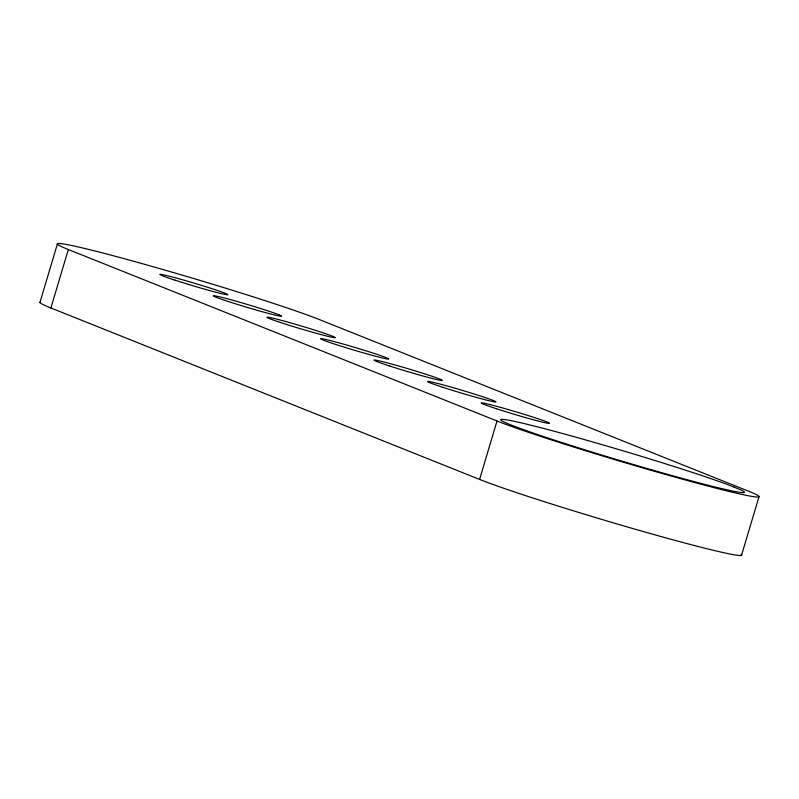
<?xml version="1.0" encoding="UTF-8"?>
<svg xmlns="http://www.w3.org/2000/svg" width="799" height="799" viewBox="0 0 799 799"><rect width="100%" height="100%" fill="white"/><g stroke="black" fill="none" stroke-linecap="round" stroke-linejoin="round"><path stroke-width="1.2" d="M39.95 302.441L57.378 243.995M741.092 554.376A142.432 5.713 16.6 0 1 638.421 530.146A142.432 5.713 16.6 0 1 479.59 479.43L50.896 307.975L68.324 249.528A142.432 5.713 16.6 0 1 140.284 263.111A142.432 5.713 16.6 0 1 319.41 319.57L748.104 491.025A142.432 5.713 16.6 0 1 676.144 477.432A142.432 5.713 16.6 0 1 497.018 420.983L68.324 249.528M479.59 479.43L497.018 420.983M741.622 555.005L759.05 496.559M50.896 307.975A142.432 5.713 16.6 0 1 40.26 302.062M335.091 337.647L334.302 337.647A35.605 1.428 16.6 0 1 319.181 334.072L314.436 332.774A35.605 1.428 16.6 0 1 267.046 317.433L266.996 317.183A35.605 1.428 16.6 0 1 287.64 322.057L292.714 323.485A35.605 1.428 16.6 0 1 335.091 337.647M372.763 355.505L368.019 354.197A35.605 1.428 16.6 0 1 321.528 339.355L320.639 338.866A35.605 1.428 16.6 0 1 343.73 344.189A35.605 1.428 16.6 0 1 383.53 356.654L386.007 357.602A35.605 1.428 16.6 0 1 372.763 355.505M278.841 314.736L276.354 313.787A35.605 1.428 16.6 0 0 234.057 300.624A35.605 1.428 16.6 0 0 214.362 296.499L216.07 297.228A35.605 1.428 16.6 0 0 260.854 311.34A35.605 1.428 16.6 0 0 278.841 314.736M734.121 487.12L725.782 483.894A127.171 5.104 16.6 0 0 521.377 422.921A127.171 5.104 16.6 0 0 601.637 455.021A127.171 5.104 16.6 0 0 740.753 489.877L734.121 487.12M496.359 408.718A35.605 1.428 16.6 0 0 549.432 423.37A35.605 1.428 16.6 0 0 500.364 407.33A35.605 1.428 16.6 0 0 496.359 408.718M389.183 365.852A35.605 1.428 16.6 0 0 442.256 380.504A35.605 1.428 16.6 0 0 393.188 364.464A35.605 1.428 16.6 0 0 389.183 365.852M442.776 387.285A35.605 1.428 16.6 0 0 495.849 401.937A35.605 1.428 16.6 0 0 446.781 385.897A35.605 1.428 16.6 0 0 442.776 387.285M174.841 280.119A35.605 1.428 16.6 0 0 227.915 294.781A35.605 1.428 16.6 0 0 178.846 278.741A35.605 1.428 16.6 0 0 174.841 280.119"/></g></svg>
